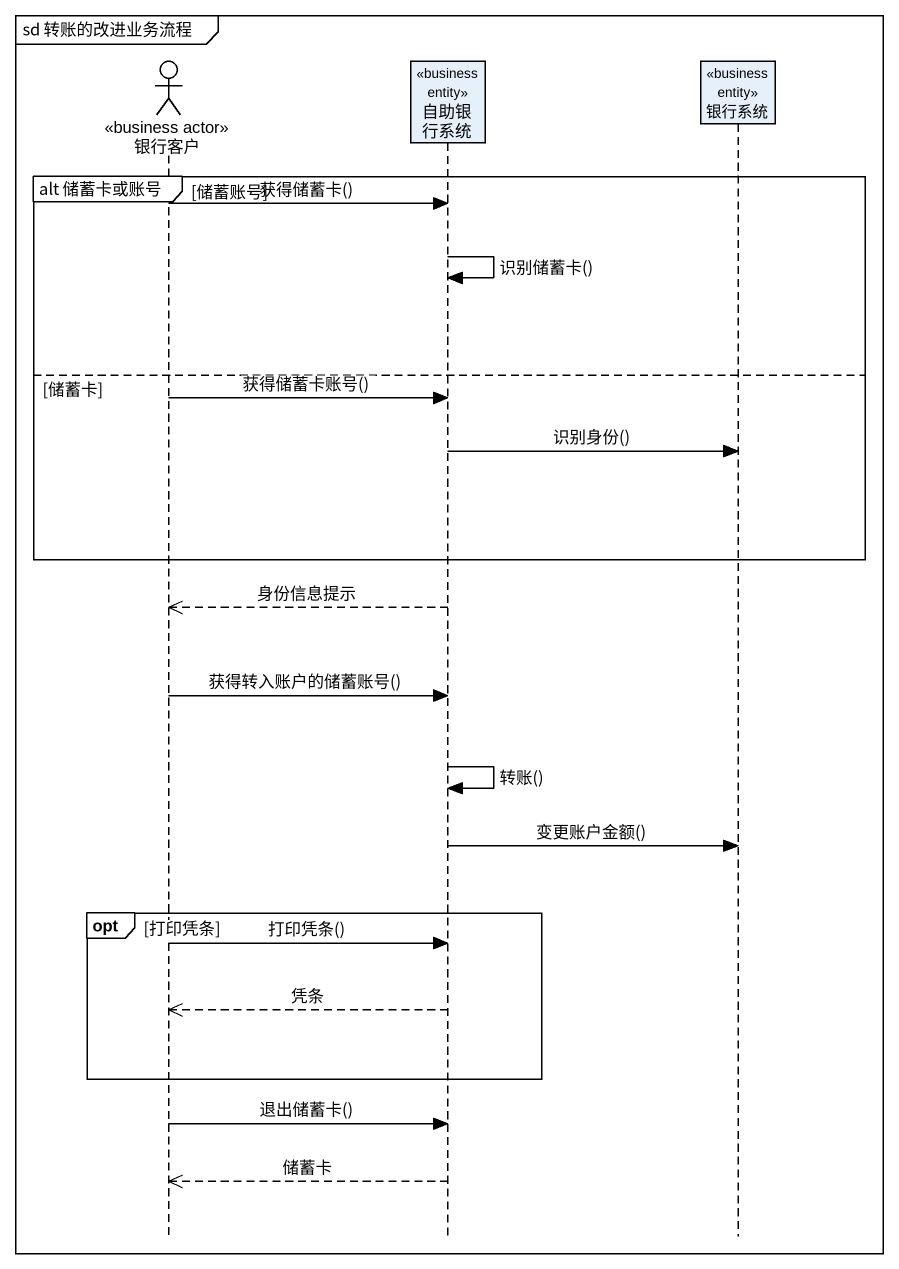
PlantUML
@startuml
mainframe sd 转账的改进业务流程
hide footbox
actor 银行客户 <<business actor>>
participant 自助银行系统 <<business entity>>
participant 银行系统 <<business entity>>

group alt 储蓄卡或账号 [储蓄账号]
  银行客户 -> 自助银行系统 : 获得储蓄卡()
  自助银行系统 -> 自助银行系统 : 识别储蓄卡()
else 储蓄卡
  银行客户 -> 自助银行系统 : 获得储蓄卡账号()
  自助银行系统 -> 银行系统 : 识别身份()
end
自助银行系统 -->> 银行客户 : 身份信息提示
银行客户 -> 自助银行系统 : 获得转入账户的储蓄账号()
自助银行系统 -> 自助银行系统 : 转账()
自助银行系统 -> 银行系统 : 变更账户金额()
opt 打印凭条
  银行客户 -> 自助银行系统 : 打印凭条()
  自助银行系统 -->> 银行客户 : 凭条
end
银行客户 -> 自助银行系统 : 退出储蓄卡()
自助银行系统 -->> 银行客户 : 储蓄卡
@enduml
